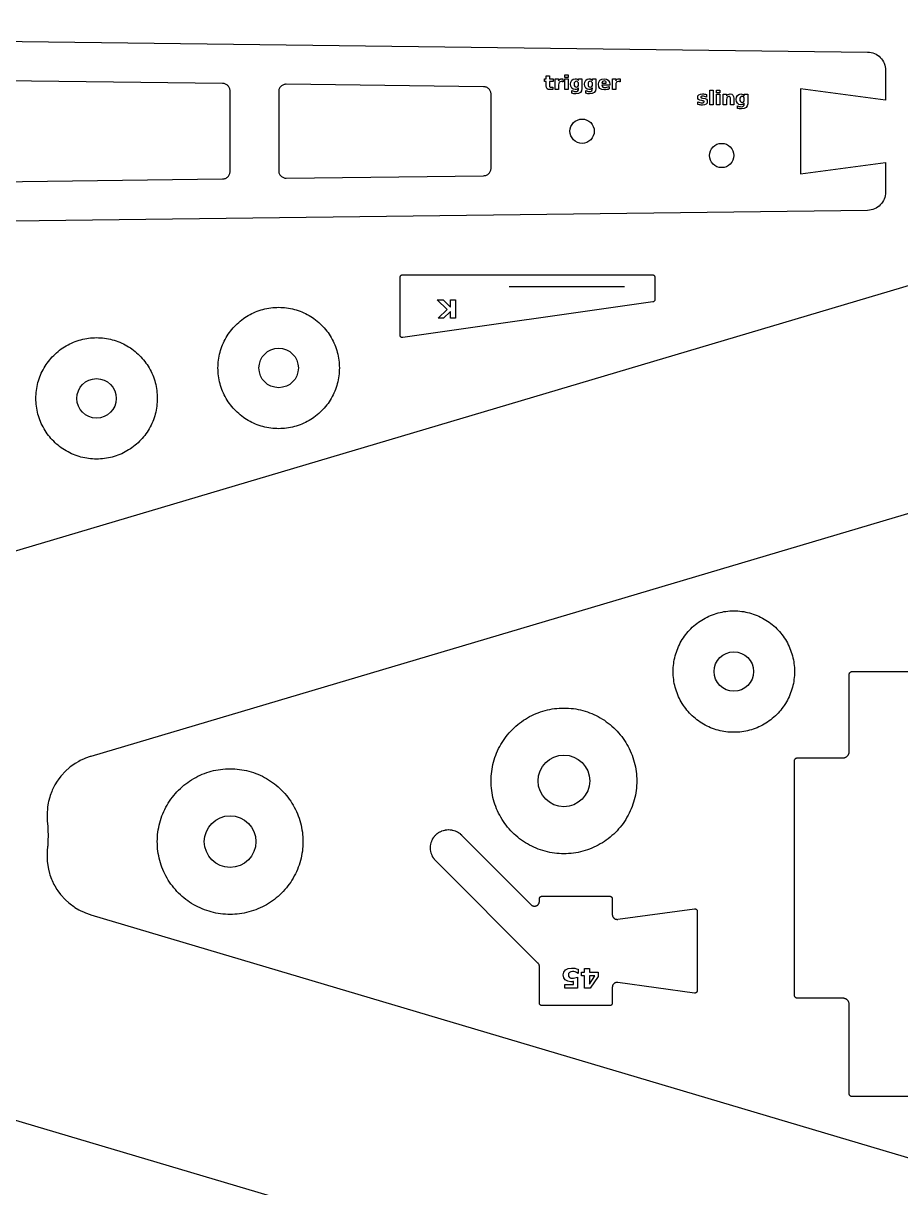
# Model space of a CAD drawing. Header units: millimetres. Extents: x 25 to 875, y 25 to 565.
# Drawn here: x 552.9 to 697.5, y 230 to 421.8 of the extents above; entities that cross this region are included whole.
import ezdxf

# ---------------------------------------------------------------- set-up
doc = ezdxf.new("R2010")
doc.units = ezdxf.units.MM
doc.layers.add('CUT', color=1, linetype='Continuous')
doc.layers.add('ENGRAVE', color=5, linetype='Continuous')

msp = doc.modelspace()

# ---------------------------------------------------------------- linework, layer by layer
at = {"layer": 'CUT'}
for points in [[(313.26, 421.77), (692.04, 417.04), (692.33, 417.02), (692.62, 416.97), (692.9, 416.9), (693.17, 416.8), (693.44, 416.67), (693.68, 416.52), (693.92, 416.34), (694.13, 416.14), (694.33, 415.93), (694.5, 415.69), (694.65, 415.44), (694.77, 415.18), (694.87, 414.9), (694.94, 414.62), (694.98, 414.33), (695, 414.04), (695, 409.13), (681, 411), (681, 397), (695, 398.87), (695, 393.96), (694.98, 393.67), (694.94, 393.38), (694.87, 393.1), (694.77, 392.82), (694.65, 392.56), (694.5, 392.31), (694.33, 392.07), (694.13, 391.85), (693.92, 391.66), (693.68, 391.48), (693.44, 391.33), (693.17, 391.2), (692.9, 391.1), (692.62, 391.03), (692.33, 390.98), (692.04, 390.96), (313.26, 386.23)], [(530.57, 328.65), (839.79, 420.48)], [(536.26, 395.52), (585.76, 396.13), (585.89, 396.14), (585.89, 396.14), (586.01, 396.16), (586.12, 396.19), (586.24, 396.23), (586.35, 396.29), (586.45, 396.35), (586.55, 396.42), (586.64, 396.51), (586.72, 396.6), (586.79, 396.69), (586.85, 396.8), (586.9, 396.91), (586.95, 397.02), (586.97, 397.14), (586.99, 397.26), (587, 397.38), (587, 410.61), (586.99, 410.74), (586.97, 410.86), (586.95, 410.97), (586.9, 411.09), (586.85, 411.2), (586.79, 411.3), (586.72, 411.4), (586.64, 411.49), (586.55, 411.58), (586.45, 411.65), (586.35, 411.71), (586.24, 411.77), (586.12, 411.81), (586.01, 411.84), (585.89, 411.86), (585.76, 411.86), (536.26, 412.48)], [(857.42, 388.16), (564.04, 301.04), (563.93, 301), (563.18, 300.74), (562.96, 300.65), (562.29, 300.34), (562.08, 300.22), (561.45, 299.85), (561.24, 299.72), (560.65, 299.29), (560.46, 299.14), (559.92, 298.65), (559.74, 298.48), (559.25, 297.94), (559.09, 297.76), (558.65, 297.17), (558.51, 296.97), (558.13, 296.35), (558.01, 296.14), (557.69, 295.48), (557.6, 295.25), (557.34, 294.57), (557.27, 294.34), (557.08, 293.63), (557.03, 293.39), (556.92, 292.67), (556.89, 292.43), (556.84, 291.7), (556.84, 291.46), (556.87, 290.66), (556.87, 290.54), (556.93, 289.82), (556.94, 289.73), (556.94, 289.66), (556.95, 289.58), (556.98, 288.97), (556.98, 288.89), (556.98, 288.81), (556.99, 288.73), (557, 288.12), (557, 288.04), (557, 287.96), (557, 287.88), (556.99, 287.27), (556.98, 287.19), (556.98, 287.11), (556.98, 287.03), (556.95, 286.42), (556.94, 286.34), (556.94, 286.26), (556.93, 286.18), (556.88, 285.5), (556.87, 285.41), (556.84, 284.68), (556.84, 284.44), (556.88, 283.7), (556.9, 283.46), (557.01, 282.73), (557.06, 282.48), (557.24, 281.77), (557.31, 281.53), (557.56, 280.84), (557.66, 280.61), (557.97, 279.94), (558.09, 279.73), (558.47, 279.09), (558.61, 278.89), (559.05, 278.3), (559.21, 278.11), (559.71, 277.56), (559.88, 277.39), (560.43, 276.89), (560.62, 276.74), (561.22, 276.3), (561.42, 276.16), (562.06, 275.79), (562.28, 275.67), (562.95, 275.36), (563.17, 275.27), (563.93, 275), (564.05, 274.96), (857.42, 187.84)], [(758.5, 245), (689.5, 245), (689.45, 245), (689.4, 245.01), (689.35, 245.02), (689.31, 245.04), (689.26, 245.06), (689.22, 245.08), (689.18, 245.11), (689.15, 245.15), (689.11, 245.18), (689.08, 245.22), (689.06, 245.26), (689.04, 245.31), (689.02, 245.35), (689.01, 245.4), (689, 245.45), (689, 245.5), (689, 260.19), (689, 260.21), (689, 260.29), (688.99, 260.31), (688.98, 260.38), (688.98, 260.41), (688.96, 260.48), (688.95, 260.5), (688.93, 260.57), (688.92, 260.59), (688.89, 260.66), (688.88, 260.68), (688.84, 260.75), (688.82, 260.77), (688.78, 260.82), (688.76, 260.84), (688.72, 260.9), (688.7, 260.92), (688.64, 260.96), (688.62, 260.98), (688.57, 261.02), (688.55, 261.04), (688.48, 261.08), (688.46, 261.09), (688.39, 261.12), (688.37, 261.13), (688.3, 261.15), (688.28, 261.16), (688.21, 261.18), (688.18, 261.18), (688.11, 261.19), (688.09, 261.2), (688.01, 261.2), (687.99, 261.2), (680.5, 261.2), (680.45, 261.2), (680.4, 261.21), (680.35, 261.22), (680.31, 261.24), (680.26, 261.26), (680.22, 261.28), (680.18, 261.31), (680.15, 261.35), (680.11, 261.38), (680.08, 261.42), (680.06, 261.46), (680.04, 261.51), (680.02, 261.55), (680.01, 261.6), (680, 261.65), (680, 261.7), (680, 300.3), (680, 300.35), (680.01, 300.4), (680.02, 300.45), (680.04, 300.49), (680.06, 300.54), (680.08, 300.58), (680.11, 300.62), (680.15, 300.65), (680.18, 300.69), (680.22, 300.72), (680.26, 300.74), (680.31, 300.76), (680.35, 300.78), (680.4, 300.79), (680.45, 300.8), (680.5, 300.8), (687.99, 300.8), (688.01, 300.8), (688.09, 300.8), (688.11, 300.81), (688.18, 300.82), (688.21, 300.82), (688.28, 300.84), (688.3, 300.85), (688.37, 300.87), (688.39, 300.88), (688.46, 300.91), (688.48, 300.92), (688.55, 300.96), (688.57, 300.98), (688.62, 301.02), (688.64, 301.04), (688.7, 301.08), (688.72, 301.1), (688.76, 301.16), (688.78, 301.18), (688.82, 301.23), (688.84, 301.25), (688.88, 301.32), (688.89, 301.34), (688.92, 301.41), (688.93, 301.43), (688.95, 301.5), (688.96, 301.52), (688.98, 301.59), (688.98, 301.62), (688.99, 301.69), (689, 301.71), (689, 301.79), (689, 301.81), (689, 314.5), (689, 314.55), (689.01, 314.6), (689.02, 314.65), (689.04, 314.69), (689.06, 314.74), (689.08, 314.78), (689.11, 314.82), (689.15, 314.85), (689.18, 314.89), (689.22, 314.92), (689.26, 314.94), (689.31, 314.96), (689.35, 314.98), (689.4, 314.99), (689.45, 315), (689.5, 315), (758.5, 315)], [(839.79, 155.52), (530.57, 247.35)]]:
    msp.add_lwpolyline(points, dxfattribs=at)
for points in [[(628.76, 396.67), (628.89, 396.68), (629.01, 396.7), (629.12, 396.73), (629.24, 396.77), (629.35, 396.82), (629.45, 396.89), (629.55, 396.96), (629.64, 397.04), (629.72, 397.13), (629.79, 397.23), (629.85, 397.34), (629.9, 397.45), (629.95, 397.56), (629.97, 397.68), (629.99, 397.8), (630, 397.92), (630, 410.08), (629.99, 410.2), (629.97, 410.32), (629.95, 410.44), (629.9, 410.55), (629.85, 410.66), (629.79, 410.77), (629.72, 410.86), (629.64, 410.96), (629.55, 411.04), (629.45, 411.11), (629.35, 411.17), (629.24, 411.23), (629.12, 411.27), (629.01, 411.3), (628.89, 411.32), (628.76, 411.33), (596.26, 411.73), (596.14, 411.73), (596.02, 411.71), (595.9, 411.68), (595.78, 411.64), (595.67, 411.59), (595.56, 411.53), (595.46, 411.46), (595.37, 411.37), (595.29, 411.28), (595.21, 411.18), (595.15, 411.08), (595.09, 410.97), (595.05, 410.85), (595.02, 410.73), (595, 410.61), (595, 410.48), (595, 397.51), (595, 397.39), (595.02, 397.27), (595.05, 397.15), (595.09, 397.03), (595.15, 396.92), (595.21, 396.82), (595.29, 396.72), (595.37, 396.63), (595.46, 396.54), (595.56, 396.47), (595.67, 396.41), (595.78, 396.36), (595.9, 396.32), (596.02, 396.29), (596.14, 396.27), (596.26, 396.27), (628.76, 396.67)], [(656.6, 380.34), (656.64, 380.34), (656.68, 380.33), (656.72, 380.32), (656.75, 380.31), (656.79, 380.29), (656.82, 380.27), (656.85, 380.25), (656.88, 380.22), (656.91, 380.19), (656.93, 380.16), (656.95, 380.13), (656.97, 380.09), (656.98, 380.05), (656.99, 380.02), (657, 379.98), (657, 379.94), (657, 376.29), (657, 376.25), (656.99, 376.21), (656.98, 376.17), (656.97, 376.14), (656.96, 376.1), (656.94, 376.07), (656.91, 376.04), (656.89, 376.01), (656.86, 375.98), (656.83, 375.96), (656.8, 375.94), (656.77, 375.92), (656.73, 375.91), (656.69, 375.9), (656.66, 375.89), (615.46, 370), (615.42, 370), (615.38, 370), (615.34, 370), (615.3, 370.01), (615.26, 370.03), (615.22, 370.04), (615.19, 370.06), (615.15, 370.08), (615.12, 370.11), (615.1, 370.14), (615.07, 370.17), (615.05, 370.21), (615.03, 370.24), (615.02, 370.28), (615.01, 370.32), (615, 370.36), (615, 370.4), (615, 379.94), (615, 379.98), (615.01, 380.02), (615.02, 380.05), (615.03, 380.09), (615.05, 380.13), (615.07, 380.16), (615.09, 380.19), (615.12, 380.22), (615.15, 380.25), (615.18, 380.27), (615.21, 380.29), (615.25, 380.31), (615.28, 380.32), (615.32, 380.33), (615.36, 380.34), (615.4, 380.34), (656.6, 380.34)], [(605, 365), (604.99, 364.67), (604.98, 364.35), (604.95, 364.02), (604.91, 363.69), (604.87, 363.37), (604.81, 363.05), (604.74, 362.73), (604.66, 362.41), (604.57, 362.1), (604.47, 361.79), (604.36, 361.48), (604.24, 361.17), (604.11, 360.87), (603.97, 360.58), (603.82, 360.29), (603.66, 360), (603.49, 359.72), (603.31, 359.44), (603.13, 359.18), (602.93, 358.91), (602.73, 358.66), (602.52, 358.41), (602.3, 358.16), (602.07, 357.93), (601.84, 357.7), (601.59, 357.48), (601.34, 357.27), (601.09, 357.07), (600.82, 356.87), (600.56, 356.69), (600.28, 356.51), (600, 356.34), (599.71, 356.18), (599.42, 356.03), (599.13, 355.89), (598.83, 355.76), (598.52, 355.64), (598.21, 355.53), (597.9, 355.43), (597.59, 355.34), (597.27, 355.26), (596.95, 355.19), (596.63, 355.13), (596.31, 355.09), (595.98, 355.05), (595.65, 355.02), (595.33, 355.01), (595, 355), (594.67, 355.01), (594.35, 355.02), (594.02, 355.05), (593.69, 355.09), (593.37, 355.13), (593.05, 355.19), (592.73, 355.26), (592.41, 355.34), (592.1, 355.43), (591.79, 355.53), (591.48, 355.64), (591.17, 355.76), (590.87, 355.89), (590.58, 356.03), (590.29, 356.18), (590, 356.34), (589.72, 356.51), (589.44, 356.69), (589.18, 356.87), (588.91, 357.07), (588.66, 357.27), (588.41, 357.48), (588.16, 357.7), (587.93, 357.93), (587.7, 358.16), (587.48, 358.41), (587.27, 358.66), (587.07, 358.91), (586.87, 359.18), (586.69, 359.44), (586.51, 359.72), (586.34, 360), (586.18, 360.29), (586.03, 360.58), (585.89, 360.87), (585.76, 361.17), (585.64, 361.48), (585.53, 361.79), (585.43, 362.1), (585.34, 362.41), (585.26, 362.73), (585.19, 363.05), (585.13, 363.37), (585.09, 363.69), (585.05, 364.02), (585.02, 364.35), (585.01, 364.67), (585, 365), (585.01, 365.33), (585.02, 365.65), (585.05, 365.98), (585.09, 366.31), (585.13, 366.63), (585.19, 366.95), (585.26, 367.27), (585.34, 367.59), (585.43, 367.9), (585.53, 368.21), (585.64, 368.52), (585.76, 368.83), (585.89, 369.13), (586.03, 369.42), (586.18, 369.71), (586.34, 370), (586.51, 370.28), (586.69, 370.56), (586.87, 370.82), (587.07, 371.09), (587.27, 371.34), (587.48, 371.59), (587.7, 371.84), (587.93, 372.07), (588.16, 372.3), (588.41, 372.52), (588.66, 372.73), (588.91, 372.93), (589.18, 373.13), (589.44, 373.31), (589.72, 373.49), (590, 373.66), (590.29, 373.82), (590.58, 373.97), (590.87, 374.11), (591.17, 374.24), (591.48, 374.36), (591.79, 374.47), (592.1, 374.57), (592.41, 374.66), (592.73, 374.74), (593.05, 374.81), (593.37, 374.87), (593.69, 374.91), (594.02, 374.95), (594.35, 374.98), (594.67, 374.99), (595, 375), (595.33, 374.99), (595.65, 374.98), (595.98, 374.95), (596.31, 374.91), (596.63, 374.87), (596.95, 374.81), (597.27, 374.74), (597.59, 374.66), (597.9, 374.57), (598.21, 374.47), (598.52, 374.36), (598.83, 374.24), (599.13, 374.11), (599.42, 373.97), (599.71, 373.82), (600, 373.66), (600.28, 373.49), (600.56, 373.31), (600.82, 373.13), (601.09, 372.93), (601.34, 372.73), (601.59, 372.52), (601.84, 372.3), (602.07, 372.07), (602.3, 371.84), (602.52, 371.59), (602.73, 371.34), (602.93, 371.09), (603.13, 370.82), (603.31, 370.56), (603.49, 370.28), (603.66, 370), (603.82, 369.71), (603.97, 369.42), (604.11, 369.13), (604.24, 368.83), (604.36, 368.52), (604.47, 368.21), (604.57, 367.9), (604.66, 367.59), (604.74, 367.27), (604.81, 366.95), (604.87, 366.63), (604.91, 366.31), (604.95, 365.98), (604.98, 365.65), (604.99, 365.33), (605, 365)], [(575, 360), (574.99, 359.67), (574.98, 359.35), (574.95, 359.02), (574.91, 358.69), (574.87, 358.37), (574.81, 358.05), (574.74, 357.73), (574.66, 357.41), (574.57, 357.1), (574.47, 356.79), (574.36, 356.48), (574.24, 356.17), (574.11, 355.87), (573.97, 355.58), (573.82, 355.29), (573.66, 355), (573.49, 354.72), (573.31, 354.44), (573.13, 354.18), (572.93, 353.91), (572.73, 353.66), (572.52, 353.41), (572.3, 353.16), (572.07, 352.93), (571.84, 352.7), (571.59, 352.48), (571.34, 352.27), (571.09, 352.07), (570.82, 351.87), (570.56, 351.69), (570.28, 351.51), (570, 351.34), (569.71, 351.18), (569.42, 351.03), (569.13, 350.89), (568.83, 350.76), (568.52, 350.64), (568.21, 350.53), (567.9, 350.43), (567.59, 350.34), (567.27, 350.26), (566.95, 350.19), (566.63, 350.13), (566.31, 350.09), (565.98, 350.05), (565.65, 350.02), (565.33, 350.01), (565, 350), (564.67, 350.01), (564.35, 350.02), (564.02, 350.05), (563.69, 350.09), (563.37, 350.13), (563.05, 350.19), (562.73, 350.26), (562.41, 350.34), (562.1, 350.43), (561.79, 350.53), (561.48, 350.64), (561.17, 350.76), (560.87, 350.89), (560.58, 351.03), (560.29, 351.18), (560, 351.34), (559.72, 351.51), (559.44, 351.69), (559.18, 351.87), (558.91, 352.07), (558.66, 352.27), (558.41, 352.48), (558.16, 352.7), (557.93, 352.93), (557.7, 353.16), (557.48, 353.41), (557.27, 353.66), (557.07, 353.91), (556.87, 354.18), (556.69, 354.44), (556.51, 354.72), (556.34, 355), (556.18, 355.29), (556.03, 355.58), (555.89, 355.87), (555.76, 356.17), (555.64, 356.48), (555.53, 356.79), (555.43, 357.1), (555.34, 357.41), (555.26, 357.73), (555.19, 358.05), (555.13, 358.37), (555.09, 358.69), (555.05, 359.02), (555.02, 359.35), (555.01, 359.67), (555, 360), (555.01, 360.33), (555.02, 360.65), (555.05, 360.98), (555.09, 361.31), (555.13, 361.63), (555.19, 361.95), (555.26, 362.27), (555.34, 362.59), (555.43, 362.9), (555.53, 363.21), (555.64, 363.52), (555.76, 363.83), (555.89, 364.13), (556.03, 364.42), (556.18, 364.71), (556.34, 365), (556.51, 365.28), (556.69, 365.56), (556.87, 365.82), (557.07, 366.09), (557.27, 366.34), (557.48, 366.59), (557.7, 366.84), (557.93, 367.07), (558.16, 367.3), (558.41, 367.52), (558.66, 367.73), (558.91, 367.93), (559.18, 368.13), (559.44, 368.31), (559.72, 368.49), (560, 368.66), (560.29, 368.82), (560.58, 368.97), (560.87, 369.11), (561.17, 369.24), (561.48, 369.36), (561.79, 369.47), (562.1, 369.57), (562.41, 369.66), (562.73, 369.74), (563.05, 369.81), (563.37, 369.87), (563.69, 369.91), (564.02, 369.95), (564.35, 369.98), (564.67, 369.99), (565, 370), (565.33, 369.99), (565.65, 369.98), (565.98, 369.95), (566.31, 369.91), (566.63, 369.87), (566.95, 369.81), (567.27, 369.74), (567.59, 369.66), (567.9, 369.57), (568.21, 369.47), (568.52, 369.36), (568.83, 369.24), (569.13, 369.11), (569.42, 368.97), (569.71, 368.82), (570, 368.66), (570.28, 368.49), (570.56, 368.31), (570.82, 368.13), (571.09, 367.93), (571.34, 367.73), (571.59, 367.52), (571.84, 367.3), (572.07, 367.07), (572.3, 366.84), (572.52, 366.59), (572.73, 366.34), (572.93, 366.09), (573.13, 365.82), (573.31, 365.56), (573.49, 365.28), (573.66, 365), (573.82, 364.71), (573.97, 364.42), (574.11, 364.13), (574.24, 363.83), (574.36, 363.52), (574.47, 363.21), (574.57, 362.9), (574.66, 362.59), (574.74, 362.27), (574.81, 361.95), (574.87, 361.63), (574.91, 361.31), (574.95, 360.98), (574.98, 360.65), (574.99, 360.33), (575, 360)], [(680, 315), (679.99, 314.67), (679.98, 314.35), (679.95, 314.02), (679.91, 313.69), (679.87, 313.37), (679.81, 313.05), (679.74, 312.73), (679.66, 312.41), (679.57, 312.1), (679.47, 311.79), (679.36, 311.48), (679.24, 311.17), (679.11, 310.87), (678.97, 310.58), (678.82, 310.29), (678.66, 310), (678.49, 309.72), (678.31, 309.44), (678.13, 309.18), (677.93, 308.91), (677.73, 308.66), (677.52, 308.41), (677.3, 308.16), (677.07, 307.93), (676.84, 307.7), (676.59, 307.48), (676.34, 307.27), (676.09, 307.07), (675.82, 306.87), (675.56, 306.69), (675.28, 306.51), (675, 306.34), (674.71, 306.18), (674.42, 306.03), (674.13, 305.89), (673.83, 305.76), (673.52, 305.64), (673.21, 305.53), (672.9, 305.43), (672.59, 305.34), (672.27, 305.26), (671.95, 305.19), (671.63, 305.13), (671.31, 305.09), (670.98, 305.05), (670.65, 305.02), (670.33, 305.01), (670, 305), (669.67, 305.01), (669.35, 305.02), (669.02, 305.05), (668.69, 305.09), (668.37, 305.13), (668.05, 305.19), (667.73, 305.26), (667.41, 305.34), (667.1, 305.43), (666.79, 305.53), (666.48, 305.64), (666.17, 305.76), (665.87, 305.89), (665.58, 306.03), (665.29, 306.18), (665, 306.34), (664.72, 306.51), (664.44, 306.69), (664.18, 306.87), (663.91, 307.07), (663.66, 307.27), (663.41, 307.48), (663.16, 307.7), (662.93, 307.93), (662.7, 308.16), (662.48, 308.41), (662.27, 308.66), (662.07, 308.91), (661.87, 309.18), (661.69, 309.44), (661.51, 309.72), (661.34, 310), (661.18, 310.29), (661.03, 310.58), (660.89, 310.87), (660.76, 311.17), (660.64, 311.48), (660.53, 311.79), (660.43, 312.1), (660.34, 312.41), (660.26, 312.73), (660.19, 313.05), (660.13, 313.37), (660.09, 313.69), (660.05, 314.02), (660.02, 314.35), (660.01, 314.67), (660, 315), (660.01, 315.33), (660.02, 315.65), (660.05, 315.98), (660.09, 316.31), (660.13, 316.63), (660.19, 316.95), (660.26, 317.27), (660.34, 317.59), (660.43, 317.9), (660.53, 318.21), (660.64, 318.52), (660.76, 318.83), (660.89, 319.13), (661.03, 319.42), (661.18, 319.71), (661.34, 320), (661.51, 320.28), (661.69, 320.56), (661.87, 320.82), (662.07, 321.09), (662.27, 321.34), (662.48, 321.59), (662.7, 321.84), (662.93, 322.07), (663.16, 322.3), (663.41, 322.52), (663.66, 322.73), (663.91, 322.93), (664.18, 323.13), (664.44, 323.31), (664.72, 323.49), (665, 323.66), (665.29, 323.82), (665.58, 323.97), (665.87, 324.11), (666.17, 324.24), (666.48, 324.36), (666.79, 324.47), (667.1, 324.57), (667.41, 324.66), (667.73, 324.74), (668.05, 324.81), (668.37, 324.87), (668.69, 324.91), (669.02, 324.95), (669.35, 324.98), (669.67, 324.99), (670, 325), (670.33, 324.99), (670.65, 324.98), (670.98, 324.95), (671.31, 324.91), (671.63, 324.87), (671.95, 324.81), (672.27, 324.74), (672.59, 324.66), (672.9, 324.57), (673.21, 324.47), (673.52, 324.36), (673.83, 324.24), (674.13, 324.11), (674.42, 323.97), (674.71, 323.82), (675, 323.66), (675.28, 323.49), (675.56, 323.31), (675.82, 323.13), (676.09, 322.93), (676.34, 322.73), (676.59, 322.52), (676.84, 322.3), (677.07, 322.07), (677.3, 321.84), (677.52, 321.59), (677.73, 321.34), (677.93, 321.09), (678.13, 320.82), (678.31, 320.56), (678.49, 320.28), (678.66, 320), (678.82, 319.71), (678.97, 319.42), (679.11, 319.13), (679.24, 318.83), (679.36, 318.52), (679.47, 318.21), (679.57, 317.9), (679.66, 317.59), (679.74, 317.27), (679.81, 316.95), (679.87, 316.63), (679.91, 316.31), (679.95, 315.98), (679.98, 315.65), (679.99, 315.33), (680, 315)], [(654, 297), (653.99, 296.61), (653.97, 296.22), (653.94, 295.82), (653.9, 295.43), (653.84, 295.05), (653.77, 294.66), (653.69, 294.28), (653.59, 293.89), (653.48, 293.52), (653.36, 293.14), (653.23, 292.77), (653.09, 292.41), (652.93, 292.05), (652.76, 291.69), (652.58, 291.34), (652.39, 291), (652.19, 290.66), (651.98, 290.33), (651.75, 290.01), (651.52, 289.69), (651.28, 289.39), (651.02, 289.09), (650.76, 288.8), (650.49, 288.51), (650.2, 288.24), (649.91, 287.98), (649.61, 287.72), (649.31, 287.48), (648.99, 287.25), (648.67, 287.02), (648.34, 286.81), (648, 286.61), (647.66, 286.42), (647.31, 286.24), (646.95, 286.07), (646.59, 285.91), (646.23, 285.77), (645.86, 285.64), (645.48, 285.52), (645.11, 285.41), (644.72, 285.31), (644.34, 285.23), (643.95, 285.16), (643.57, 285.1), (643.18, 285.06), (642.78, 285.03), (642.39, 285.01), (642, 285), (641.61, 285.01), (641.22, 285.03), (640.82, 285.06), (640.43, 285.1), (640.05, 285.16), (639.66, 285.23), (639.28, 285.31), (638.89, 285.41), (638.52, 285.52), (638.14, 285.64), (637.77, 285.77), (637.41, 285.91), (637.05, 286.07), (636.69, 286.24), (636.34, 286.42), (636, 286.61), (635.66, 286.81), (635.33, 287.02), (635.01, 287.25), (634.69, 287.48), (634.39, 287.72), (634.09, 287.98), (633.8, 288.24), (633.51, 288.51), (633.24, 288.8), (632.98, 289.09), (632.72, 289.39), (632.48, 289.69), (632.25, 290.01), (632.02, 290.33), (631.81, 290.66), (631.61, 291), (631.42, 291.34), (631.24, 291.69), (631.07, 292.05), (630.91, 292.41), (630.77, 292.77), (630.64, 293.14), (630.52, 293.52), (630.41, 293.89), (630.31, 294.28), (630.23, 294.66), (630.16, 295.05), (630.1, 295.43), (630.06, 295.82), (630.03, 296.22), (630.01, 296.61), (630, 297), (630.01, 297.39), (630.03, 297.78), (630.06, 298.18), (630.1, 298.57), (630.16, 298.95), (630.23, 299.34), (630.31, 299.72), (630.41, 300.11), (630.52, 300.48), (630.64, 300.86), (630.77, 301.23), (630.91, 301.59), (631.07, 301.95), (631.24, 302.31), (631.42, 302.66), (631.61, 303), (631.81, 303.34), (632.02, 303.67), (632.25, 303.99), (632.48, 304.31), (632.72, 304.61), (632.98, 304.91), (633.24, 305.2), (633.51, 305.49), (633.8, 305.76), (634.09, 306.02), (634.39, 306.28), (634.69, 306.52), (635.01, 306.75), (635.33, 306.98), (635.66, 307.19), (636, 307.39), (636.34, 307.58), (636.69, 307.76), (637.05, 307.93), (637.41, 308.09), (637.77, 308.23), (638.14, 308.36), (638.52, 308.48), (638.89, 308.59), (639.28, 308.69), (639.66, 308.77), (640.05, 308.84), (640.43, 308.9), (640.82, 308.94), (641.22, 308.97), (641.61, 308.99), (642, 309), (642.39, 308.99), (642.78, 308.97), (643.18, 308.94), (643.57, 308.9), (643.95, 308.84), (644.34, 308.77), (644.72, 308.69), (645.11, 308.59), (645.48, 308.48), (645.86, 308.36), (646.23, 308.23), (646.59, 308.09), (646.95, 307.93), (647.31, 307.76), (647.66, 307.58), (648, 307.39), (648.34, 307.19), (648.67, 306.98), (648.99, 306.75), (649.31, 306.52), (649.61, 306.28), (649.91, 306.02), (650.2, 305.76), (650.49, 305.49), (650.76, 305.2), (651.02, 304.91), (651.28, 304.61), (651.52, 304.31), (651.75, 303.99), (651.98, 303.67), (652.19, 303.34), (652.39, 303), (652.58, 302.66), (652.76, 302.31), (652.93, 301.95), (653.09, 301.59), (653.23, 301.23), (653.36, 300.86), (653.48, 300.48), (653.59, 300.11), (653.69, 299.72), (653.77, 299.34), (653.84, 298.95), (653.9, 298.57), (653.94, 298.18), (653.97, 297.78), (653.99, 297.39), (654, 297)], [(599, 287), (598.99, 286.61), (598.97, 286.22), (598.94, 285.82), (598.9, 285.43), (598.84, 285.05), (598.77, 284.66), (598.69, 284.28), (598.59, 283.89), (598.48, 283.52), (598.36, 283.14), (598.23, 282.77), (598.09, 282.41), (597.93, 282.05), (597.76, 281.69), (597.58, 281.34), (597.39, 281), (597.19, 280.66), (596.98, 280.33), (596.75, 280.01), (596.52, 279.69), (596.28, 279.39), (596.02, 279.09), (595.76, 278.8), (595.49, 278.51), (595.2, 278.24), (594.91, 277.98), (594.61, 277.72), (594.31, 277.48), (593.99, 277.25), (593.67, 277.02), (593.34, 276.81), (593, 276.61), (592.66, 276.42), (592.31, 276.24), (591.95, 276.07), (591.59, 275.91), (591.23, 275.77), (590.86, 275.64), (590.48, 275.52), (590.11, 275.41), (589.72, 275.31), (589.34, 275.23), (588.95, 275.16), (588.57, 275.1), (588.18, 275.06), (587.78, 275.03), (587.39, 275.01), (587, 275), (586.61, 275.01), (586.22, 275.03), (585.82, 275.06), (585.43, 275.1), (585.05, 275.16), (584.66, 275.23), (584.28, 275.31), (583.89, 275.41), (583.52, 275.52), (583.14, 275.64), (582.77, 275.77), (582.41, 275.91), (582.05, 276.07), (581.69, 276.24), (581.34, 276.42), (581, 276.61), (580.66, 276.81), (580.33, 277.02), (580.01, 277.25), (579.69, 277.48), (579.39, 277.72), (579.09, 277.98), (578.8, 278.24), (578.51, 278.51), (578.24, 278.8), (577.98, 279.09), (577.72, 279.39), (577.48, 279.69), (577.25, 280.01), (577.02, 280.33), (576.81, 280.66), (576.61, 281), (576.42, 281.34), (576.24, 281.69), (576.07, 282.05), (575.91, 282.41), (575.77, 282.77), (575.64, 283.14), (575.52, 283.52), (575.41, 283.89), (575.31, 284.28), (575.23, 284.66), (575.16, 285.05), (575.1, 285.43), (575.06, 285.82), (575.03, 286.22), (575.01, 286.61), (575, 287), (575.01, 287.39), (575.03, 287.78), (575.06, 288.18), (575.1, 288.57), (575.16, 288.95), (575.23, 289.34), (575.31, 289.72), (575.41, 290.11), (575.52, 290.48), (575.64, 290.86), (575.77, 291.23), (575.91, 291.59), (576.07, 291.95), (576.24, 292.31), (576.42, 292.66), (576.61, 293), (576.81, 293.34), (577.02, 293.67), (577.25, 293.99), (577.48, 294.31), (577.72, 294.61), (577.98, 294.91), (578.24, 295.2), (578.51, 295.49), (578.8, 295.76), (579.09, 296.02), (579.39, 296.28), (579.69, 296.52), (580.01, 296.75), (580.33, 296.98), (580.66, 297.19), (581, 297.39), (581.34, 297.58), (581.69, 297.76), (582.05, 297.93), (582.41, 298.09), (582.77, 298.23), (583.14, 298.36), (583.52, 298.48), (583.89, 298.59), (584.28, 298.69), (584.66, 298.77), (585.05, 298.84), (585.43, 298.9), (585.82, 298.94), (586.22, 298.97), (586.61, 298.99), (587, 299), (587.39, 298.99), (587.78, 298.97), (588.18, 298.94), (588.57, 298.9), (588.95, 298.84), (589.34, 298.77), (589.72, 298.69), (590.11, 298.59), (590.48, 298.48), (590.86, 298.36), (591.23, 298.23), (591.59, 298.09), (591.95, 297.93), (592.31, 297.76), (592.66, 297.58), (593, 297.39), (593.34, 297.19), (593.67, 296.98), (593.99, 296.75), (594.31, 296.52), (594.61, 296.28), (594.91, 296.02), (595.2, 295.76), (595.49, 295.49), (595.76, 295.2), (596.02, 294.91), (596.28, 294.61), (596.52, 294.31), (596.75, 293.99), (596.98, 293.67), (597.19, 293.34), (597.39, 293), (597.58, 292.66), (597.76, 292.31), (597.93, 291.95), (598.09, 291.59), (598.23, 291.23), (598.36, 290.86), (598.48, 290.48), (598.59, 290.11), (598.69, 289.72), (598.77, 289.34), (598.84, 288.95), (598.9, 288.57), (598.94, 288.18), (598.97, 287.78), (598.99, 287.39), (599, 287)], [(663.51, 275.94), (663.55, 275.94), (663.6, 275.94), (663.64, 275.94), (663.67, 275.93), (663.71, 275.91), (663.75, 275.9), (663.78, 275.88), (663.82, 275.86), (663.85, 275.83), (663.87, 275.8), (663.9, 275.77), (663.92, 275.73), (663.94, 275.7), (663.95, 275.66), (663.96, 275.62), (663.97, 275.58), (663.97, 275.54), (663.97, 262.46), (663.97, 262.42), (663.96, 262.38), (663.95, 262.34), (663.94, 262.3), (663.92, 262.27), (663.9, 262.23), (663.87, 262.2), (663.85, 262.17), (663.82, 262.14), (663.78, 262.12), (663.75, 262.1), (663.71, 262.09), (663.67, 262.07), (663.64, 262.06), (663.6, 262.06), (663.55, 262.06), (663.51, 262.06), (650.88, 263.8), (650.87, 263.81), (650.81, 263.81), (650.79, 263.81), (650.73, 263.81), (650.71, 263.81), (650.65, 263.8), (650.63, 263.8), (650.57, 263.79), (650.55, 263.78), (650.49, 263.76), (650.47, 263.76), (650.42, 263.73), (650.4, 263.72), (650.35, 263.69), (650.33, 263.68), (650.28, 263.65), (650.27, 263.64), (650.22, 263.6), (650.21, 263.58), (650.17, 263.54), (650.15, 263.52), (650.12, 263.47), (650.11, 263.46), (650.07, 263.41), (650.06, 263.39), (650.04, 263.34), (650.03, 263.32), (650.01, 263.26), (650, 263.24), (649.99, 263.18), (649.98, 263.16), (649.98, 263.1), (649.97, 263.08), (649.97, 263.02), (649.97, 263.01), (649.97, 260.4), (649.97, 260.36), (649.96, 260.32), (649.95, 260.28), (649.94, 260.25), (649.92, 260.21), (649.9, 260.18), (649.88, 260.15), (649.85, 260.12), (649.82, 260.09), (649.79, 260.07), (649.76, 260.05), (649.72, 260.03), (649.69, 260.02), (649.65, 260.01), (649.61, 260), (649.57, 260), (638.37, 260), (638.33, 260), (638.29, 260.01), (638.25, 260.02), (638.22, 260.03), (638.18, 260.05), (638.15, 260.07), (638.12, 260.09), (638.09, 260.12), (638.06, 260.15), (638.04, 260.18), (638.02, 260.21), (638, 260.25), (637.99, 260.28), (637.98, 260.32), (637.97, 260.36), (637.97, 260.4), (637.97, 266.42), (637.97, 266.43), (637.97, 266.49), (637.96, 266.51), (637.96, 266.57), (637.95, 266.59), (637.94, 266.65), (637.93, 266.67), (637.91, 266.72), (637.9, 266.74), (637.88, 266.79), (637.87, 266.81), (637.84, 266.86), (637.83, 266.88), (637.79, 266.93), (637.78, 266.94), (637.74, 266.99), (637.73, 267), (620.89, 283.84), (620.88, 283.85), (620.87, 283.85), (620.87, 283.86), (620.7, 284.05), (620.69, 284.06), (620.67, 284.08), (620.66, 284.09), (620.52, 284.28), (620.51, 284.3), (620.5, 284.31), (620.49, 284.33), (620.37, 284.53), (620.36, 284.55), (620.35, 284.57), (620.34, 284.58), (620.24, 284.8), (620.23, 284.81), (620.22, 284.83), (620.22, 284.85), (620.14, 285.07), (620.13, 285.09), (620.13, 285.11), (620.12, 285.13), (620.06, 285.36), (620.06, 285.38), (620.06, 285.4), (620.05, 285.41), (620.02, 285.65), (620.02, 285.67), (620.01, 285.69), (620.01, 285.71), (620, 285.94), (620, 285.96), (620, 285.98), (620, 286), (620.01, 286.24), (620.01, 286.25), (620.02, 286.27), (620.02, 286.29), (620.05, 286.53), (620.06, 286.55), (620.06, 286.57), (620.06, 286.58), (620.12, 286.81), (620.13, 286.83), (620.13, 286.85), (620.14, 286.87), (620.22, 287.09), (620.22, 287.11), (620.23, 287.13), (620.24, 287.15), (620.34, 287.36), (620.35, 287.38), (620.36, 287.39), (620.37, 287.41), (620.49, 287.61), (620.5, 287.63), (620.51, 287.64), (620.52, 287.66), (620.66, 287.85), (620.67, 287.87), (620.69, 287.88), (620.7, 287.9), (620.86, 288.07), (620.87, 288.08), (620.89, 288.1), (620.9, 288.11), (621.07, 288.27), (621.09, 288.28), (621.1, 288.3), (621.12, 288.31), (621.31, 288.45), (621.32, 288.46), (621.34, 288.47), (621.36, 288.48), (621.56, 288.6), (621.58, 288.61), (621.59, 288.62), (621.61, 288.63), (621.82, 288.73), (621.84, 288.74), (621.86, 288.75), (621.88, 288.75), (622.1, 288.83), (622.12, 288.84), (622.14, 288.84), (622.16, 288.85), (622.39, 288.91), (622.4, 288.91), (622.42, 288.91), (622.44, 288.92), (622.68, 288.95), (622.7, 288.95), (622.71, 288.96), (622.73, 288.96), (622.97, 288.97), (622.99, 288.97), (623.01, 288.97), (623.03, 288.97), (623.26, 288.96), (623.28, 288.96), (623.3, 288.95), (623.32, 288.95), (623.56, 288.92), (623.57, 288.91), (623.59, 288.91), (623.61, 288.91), (623.84, 288.85), (623.86, 288.84), (623.88, 288.84), (623.9, 288.83), (624.12, 288.75), (624.14, 288.75), (624.16, 288.74), (624.17, 288.73), (624.39, 288.63), (624.4, 288.62), (624.42, 288.61), (624.44, 288.6), (624.64, 288.48), (624.66, 288.47), (624.67, 288.46), (624.69, 288.45), (624.88, 288.31), (624.89, 288.3), (624.91, 288.28), (624.92, 288.27), (625.11, 288.1), (625.12, 288.1), (625.12, 288.09), (625.13, 288.08), (636.6, 276.61), (636.61, 276.61), (636.65, 276.56), (636.67, 276.55), (636.72, 276.51), (636.73, 276.5), (636.78, 276.47), (636.8, 276.46), (636.85, 276.44), (636.87, 276.43), (636.93, 276.41), (636.95, 276.41), (637, 276.39), (637.02, 276.39), (637.08, 276.38), (637.1, 276.38), (637.16, 276.37), (637.18, 276.37), (637.24, 276.38), (637.26, 276.38), (637.32, 276.39), (637.34, 276.39), (637.39, 276.41), (637.41, 276.41), (637.47, 276.43), (637.48, 276.44), (637.54, 276.46), (637.56, 276.47), (637.61, 276.5), (637.62, 276.51), (637.67, 276.55), (637.68, 276.56), (637.73, 276.6), (637.74, 276.62), (637.78, 276.66), (637.79, 276.67), (637.83, 276.72), (637.84, 276.74), (637.87, 276.79), (637.88, 276.81), (637.9, 276.86), (637.91, 276.88), (637.93, 276.93), (637.94, 276.95), (637.95, 277.01), (637.96, 277.03), (637.96, 277.09), (637.97, 277.11), (637.97, 277.17), (637.97, 277.18), (637.97, 277.6), (637.97, 277.64), (637.98, 277.68), (637.99, 277.72), (638, 277.75), (638.02, 277.79), (638.04, 277.82), (638.06, 277.85), (638.09, 277.88), (638.12, 277.91), (638.15, 277.93), (638.18, 277.95), (638.22, 277.97), (638.25, 277.98), (638.29, 277.99), (638.33, 278), (638.37, 278), (649.57, 278), (649.61, 278), (649.65, 277.99), (649.69, 277.98), (649.72, 277.97), (649.76, 277.95), (649.79, 277.93), (649.82, 277.91), (649.85, 277.88), (649.88, 277.85), (649.9, 277.82), (649.92, 277.79), (649.94, 277.75), (649.95, 277.72), (649.96, 277.68), (649.97, 277.64), (649.97, 277.6), (649.97, 274.99), (649.97, 274.98), (649.97, 274.92), (649.98, 274.9), (649.98, 274.84), (649.99, 274.82), (650, 274.76), (650.01, 274.74), (650.03, 274.68), (650.04, 274.66), (650.06, 274.61), (650.07, 274.59), (650.11, 274.54), (650.12, 274.53), (650.15, 274.48), (650.17, 274.46), (650.21, 274.42), (650.22, 274.4), (650.27, 274.36), (650.28, 274.35), (650.33, 274.32), (650.35, 274.31), (650.4, 274.28), (650.42, 274.27), (650.47, 274.24), (650.49, 274.24), (650.55, 274.22), (650.57, 274.21), (650.63, 274.2), (650.65, 274.2), (650.71, 274.19), (650.73, 274.19), (650.79, 274.19), (650.81, 274.19), (650.87, 274.19), (650.88, 274.2), (663.51, 275.94)]]:
    msp.add_lwpolyline(points, close=True, dxfattribs=at)
for centre, radius in [((645, 404), 2), ((668, 400), 2), ((595, 365), 3.25), ((565, 360), 3.25), ((670, 315), 3.25), ((642, 297), 4.25), ((587, 287), 4.25)]:
    msp.add_circle(centre, radius, dxfattribs=at)
at = {"layer": 'ENGRAVE'}
for points in [[(639.64, 413.09), (639.64, 412.6), (640.21, 412.6), (640.21, 412.2), (639.64, 412.2), (639.64, 411.46), (639.65, 411.35), (639.68, 411.29), (639.76, 411.26), (639.88, 411.25), (640.16, 411.25), (640.16, 410.85), (639.68, 410.85), (639.4, 410.88), (639.22, 410.99), (639.11, 411.17), (639.08, 411.46), (639.08, 412.2), (638.8, 412.2), (638.8, 412.6), (639.08, 412.6), (639.08, 413.09), (639.64, 413.09)], [(641.86, 412.12), (641.78, 412.15), (641.71, 412.17), (641.64, 412.18), (641.56, 412.19), (641.37, 412.15), (641.23, 412.05), (641.14, 411.88), (641.11, 411.65), (641.11, 410.85), (640.56, 410.85), (640.56, 412.6), (641.11, 412.6), (641.11, 412.31), (641.23, 412.46), (641.36, 412.56), (641.52, 412.62), (641.7, 412.64), (641.73, 412.64), (641.76, 412.64), (641.8, 412.63), (641.85, 412.63), (641.86, 412.12)], [(644.42, 411.14), (644.3, 411.01), (644.17, 410.92), (644.02, 410.87), (643.84, 410.85), (643.55, 410.91), (643.31, 411.1), (643.16, 411.39), (643.11, 411.74), (643.16, 412.1), (643.31, 412.39), (643.55, 412.57), (643.84, 412.64), (644.02, 412.62), (644.17, 412.56), (644.3, 412.47), (644.42, 412.34), (644.42, 412.6), (644.98, 412.6), (644.98, 411.02), (644.92, 410.65), (644.72, 410.38), (644.39, 410.21), (643.94, 410.16), (643.78, 410.16), (643.63, 410.18), (643.47, 410.21), (643.32, 410.26), (643.32, 410.69), (643.46, 410.62), (643.61, 410.57), (643.75, 410.54), (643.89, 410.53), (644.13, 410.56), (644.29, 410.65), (644.39, 410.8), (644.42, 411.02), (644.42, 411.14)], [(646.71, 411.14), (646.59, 411.01), (646.46, 410.92), (646.31, 410.87), (646.13, 410.85), (645.84, 410.91), (645.6, 411.1), (645.45, 411.39), (645.4, 411.74), (645.45, 412.1), (645.6, 412.39), (645.84, 412.57), (646.13, 412.64), (646.31, 412.62), (646.46, 412.56), (646.59, 412.47), (646.71, 412.34), (646.71, 412.6), (647.27, 412.6), (647.27, 411.02), (647.21, 410.65), (647.01, 410.38), (646.68, 410.21), (646.23, 410.16), (646.07, 410.16), (645.92, 410.18), (645.76, 410.21), (645.61, 410.26), (645.61, 410.69), (645.75, 410.62), (645.9, 410.57), (646.04, 410.54), (646.18, 410.53), (646.42, 410.56), (646.58, 410.65), (646.68, 410.8), (646.71, 411.02), (646.71, 411.14)], [(649.56, 411.73), (649.56, 411.57), (648.25, 411.57), (648.3, 411.4), (648.39, 411.27), (648.54, 411.2), (648.73, 411.17), (648.91, 411.19), (649.09, 411.23), (649.28, 411.29), (649.48, 411.38), (649.48, 410.95), (649.28, 410.89), (649.08, 410.84), (648.88, 410.81), (648.68, 410.8), (648.26, 410.86), (647.94, 411.04), (647.75, 411.33), (647.68, 411.72), (647.74, 412.1), (647.94, 412.39), (648.25, 412.58), (648.65, 412.64), (649.02, 412.58), (649.31, 412.39), (649.5, 412.1), (649.56, 411.73)], [(651.28, 412.12), (651.21, 412.15), (651.14, 412.17), (651.06, 412.18), (650.99, 412.19), (650.8, 412.15), (650.66, 412.05), (650.57, 411.88), (650.54, 411.65), (650.54, 410.85), (649.98, 410.85), (649.98, 412.6), (650.54, 412.6), (650.54, 412.31), (650.66, 412.46), (650.79, 412.56), (650.94, 412.62), (651.12, 412.64), (651.15, 412.64), (651.18, 412.64), (651.22, 412.63), (651.28, 412.63), (651.28, 412.12)], [(644.05, 412.23), (643.9, 412.2), (643.78, 412.1), (643.71, 411.95), (643.68, 411.74), (643.71, 411.53), (643.78, 411.38), (643.89, 411.28), (644.05, 411.25), (644.21, 411.29), (644.32, 411.38), (644.4, 411.54), (644.42, 411.74), (644.4, 411.95), (644.32, 412.1), (644.21, 412.2), (644.05, 412.23)], [(646.34, 412.23), (646.19, 412.2), (646.07, 412.1), (646, 411.95), (645.98, 411.74), (646, 411.53), (646.07, 411.38), (646.18, 411.28), (646.34, 411.25), (646.5, 411.29), (646.61, 411.38), (646.69, 411.54), (646.71, 411.74), (646.69, 411.95), (646.61, 412.1), (646.5, 412.2), (646.34, 412.23)], [(648.98, 411.91), (648.96, 412.06), (648.89, 412.17), (648.78, 412.24), (648.65, 412.27), (648.5, 412.24), (648.38, 412.18), (648.3, 412.06), (648.26, 411.91), (648.98, 411.91)], [(665.52, 410.04), (665.52, 409.62), (665.34, 409.68), (665.17, 409.73), (665.01, 409.76), (664.86, 409.77), (664.72, 409.76), (664.62, 409.73), (664.56, 409.68), (664.54, 409.61), (664.56, 409.55), (664.6, 409.5), (664.68, 409.47), (664.81, 409.45), (664.91, 409.43), (665.27, 409.36), (665.49, 409.26), (665.6, 409.09), (665.63, 408.86), (665.58, 408.62), (665.43, 408.44), (665.17, 408.34), (664.81, 408.3), (664.64, 408.31), (664.45, 408.33), (664.27, 408.36), (664.07, 408.41), (664.07, 408.84), (664.24, 408.77), (664.42, 408.71), (664.59, 408.68), (664.77, 408.67), (664.92, 408.68), (665.02, 408.72), (665.08, 408.78), (665.1, 408.85), (665.09, 408.92), (665.05, 408.97), (664.96, 409), (664.82, 409.02), (664.72, 409.03), (664.4, 409.1), (664.2, 409.21), (664.08, 409.37), (664.05, 409.59), (664.09, 409.83), (664.24, 410), (664.48, 410.11), (664.82, 410.14), (664.98, 410.13), (665.15, 410.12), (665.33, 410.09), (665.52, 410.04)], [(670.01, 409.41), (670.01, 408.35), (669.45, 408.35), (669.45, 408.52), (669.45, 409.16), (669.44, 409.35), (669.44, 409.48), (669.42, 409.55), (669.4, 409.6), (669.36, 409.65), (669.31, 409.69), (669.25, 409.71), (669.18, 409.72), (669.03, 409.68), (668.91, 409.58), (668.83, 409.42), (668.81, 409.21), (668.81, 408.35), (668.25, 408.35), (668.25, 410.1), (668.81, 410.1), (668.81, 409.84), (668.94, 409.97), (669.08, 410.07), (669.23, 410.12), (669.39, 410.14), (669.66, 410.09), (669.85, 409.95), (669.97, 409.73), (670.01, 409.41)], [(671.72, 408.64), (671.6, 408.51), (671.46, 408.42), (671.31, 408.37), (671.14, 408.35), (670.85, 408.41), (670.61, 408.6), (670.45, 408.89), (670.4, 409.24), (670.45, 409.6), (670.61, 409.89), (670.85, 410.07), (671.14, 410.14), (671.31, 410.12), (671.46, 410.06), (671.6, 409.97), (671.72, 409.84), (671.72, 410.1), (672.28, 410.1), (672.28, 408.52), (672.21, 408.15), (672.01, 407.88), (671.69, 407.71), (671.24, 407.66), (671.08, 407.66), (670.92, 407.68), (670.77, 407.71), (670.62, 407.76), (670.62, 408.19), (670.76, 408.12), (670.9, 408.07), (671.04, 408.04), (671.19, 408.03), (671.42, 408.06), (671.59, 408.15), (671.69, 408.3), (671.72, 408.52), (671.72, 408.64)], [(671.35, 409.73), (671.19, 409.7), (671.08, 409.6), (671.01, 409.45), (670.98, 409.24), (671.01, 409.03), (671.08, 408.88), (671.19, 408.78), (671.35, 408.75), (671.5, 408.79), (671.62, 408.88), (671.69, 409.04), (671.72, 409.24), (671.69, 409.45), (671.62, 409.6), (671.5, 409.7), (671.35, 409.73)], [(624.11, 373.19), (623.32, 373.19), (623.32, 374.31), (622.18, 373.19), (621.27, 373.19), (622.74, 374.64), (621.12, 376.25), (622.1, 376.25), (623.32, 375.04), (623.32, 376.25), (624.11, 376.25), (624.11, 373.19)], [(644.23, 262.84), (642.13, 262.84), (642.13, 263.46), (643.56, 263.46), (643.56, 263.97), (643.46, 263.95), (643.37, 263.93), (643.27, 263.92), (643.16, 263.91), (642.63, 263.99), (642.23, 264.21), (641.98, 264.57), (641.89, 265.05), (641.99, 265.52), (642.26, 265.88), (642.69, 266.11), (643.27, 266.18), (643.55, 266.17), (643.82, 266.13), (644.09, 266.06), (644.36, 265.97), (644.36, 265.3), (644.1, 265.43), (643.86, 265.53), (643.62, 265.59), (643.4, 265.61), (643.13, 265.57), (642.92, 265.46), (642.78, 265.28), (642.74, 265.05), (642.78, 264.82), (642.92, 264.64), (643.13, 264.53), (643.4, 264.49), (643.59, 264.5), (643.79, 264.54), (644, 264.6), (644.23, 264.68), (644.23, 262.84)], [(646.33, 262.84), (645.39, 262.84), (645.39, 264.91), (644.92, 264.91), (644.92, 265.52), (645.39, 265.52), (645.39, 266.12), (646.19, 266.12), (646.19, 265.52), (647.64, 265.52), (647.64, 264.8), (646.33, 262.84)]]:
    msp.add_lwpolyline(points, close=True, dxfattribs=at)
for points in [[(642.13, 413.28), (642.69, 413.28), (642.69, 412.82), (642.13, 412.82), (642.13, 413.28)], [(642.13, 412.6), (642.69, 412.6), (642.69, 410.85), (642.13, 410.85), (642.13, 412.6)], [(666.06, 410.78), (666.61, 410.78), (666.61, 408.35), (666.06, 408.35), (666.06, 410.78)], [(667.15, 410.78), (667.71, 410.78), (667.71, 410.32), (667.15, 410.32), (667.15, 410.78)], [(667.15, 410.1), (667.71, 410.1), (667.71, 408.35), (667.15, 408.35), (667.15, 410.1)], [(652, 378.34), (633, 378.34)], [(646.19, 263.54), (647.11, 264.91), (646.19, 264.91), (646.19, 263.54)]]:
    msp.add_lwpolyline(points, dxfattribs=at)

doc.saveas('drawing.dxf')
